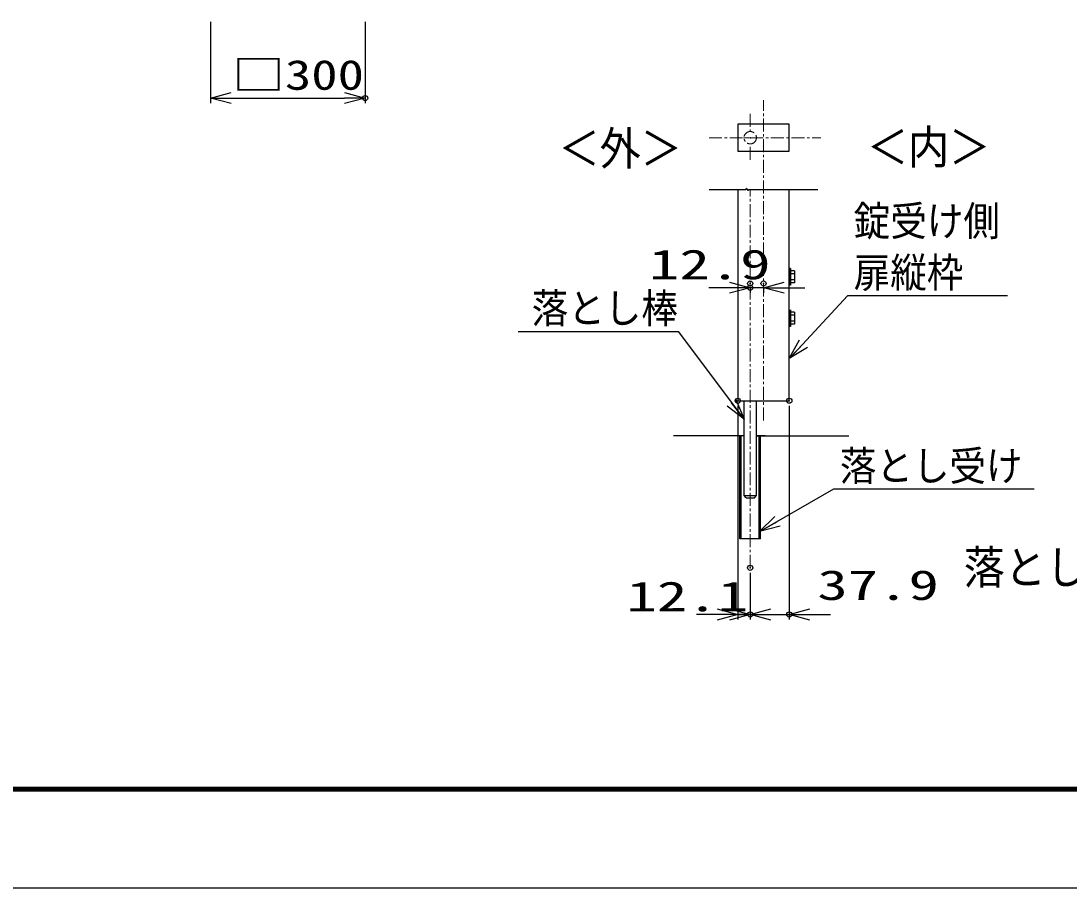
# Model space of a CAD drawing. Units: millimetres, scale not verified. Extents: x -4455 to 4455, y -3150 to 3150.
# Drawn here: x -2177 to -145, y -3150 to -1469 of the extents above; entities that cross this region are included whole.
import ezdxf
from ezdxf.enums import TextEntityAlignment as Align

# ---------------------------------------------------------------- set-up
doc = ezdxf.new("R2010")
doc.units = ezdxf.units.MM
doc.header["$LTSCALE"] = 20
doc.header["$PDMODE"] = 32
doc.header["$PDSIZE"] = 10
doc.linetypes.add('USER1', pattern=[2, 1.25, -0.25, 0.25, -0.25])
for name, color, linetype, lineweight in [('0-0_0', 7, 'Continuous', 25), ('0-4_外形線', 7, 'Continuous', 25), ('0-5_寸法線', 4, 'Continuous', 25), ('0-6_寸法', 4, 'Continuous', 25), ('0-E_軸線', 1, 'USER1', 9), ('1-4_扉縦枠', 7, 'Continuous', 25)]:
    doc.layers.add(name, color=color, linetype=linetype, lineweight=lineweight)
doc.layers.add('0-7_DEFPOINTS', color=7, linetype='Continuous')
doc.styles.add('ＭＳ ゴシック', font='')
doc.styles.get('ＭＳ ゴシック').set_extended_font_data('MS Gothic')

# ---------------------------------------------------------------- blocks, each defined once
blk = doc.blocks.new('_Open30')
at = {"layer": '0-6_寸法'}
blk.add_line((0, 0), (-20, 0), dxfattribs=at)
blk.add_lwpolyline([(-20, 5.36), (0, 0), (-20, -5.36)], dxfattribs=at)

msp = doc.modelspace()

# ---------------------------------------------------------------- linework, layer by layer
at = {"layer": '0-0_0', "color": 4}
for p, q in [((-774.85, -2273.38), (-911.7, -2273.38)), ((-734, -2273.38), (-750.85, -2273.38))]:
    msp.add_line(p, q, dxfattribs=at)
at = {"layer": '0-0_0', "color": 3}
msp.add_lwpolyline([(-4455.34, 3150), (4454.66, 3150), (4454.66, -3150), (-4455.34, -3150)], close=True, dxfattribs=at)
at = {"layer": '0-0_0'}
for points in [[(-4155.34, 2962.5), (4154.66, 2962.5), (4154.66, -2962.5), (-4155.34, -2962.5)], [(-4153.47, 2960.62), (4152.78, 2960.62), (4152.78, -2960.63), (-4153.47, -2960.63)], [(-4151.59, 2958.75), (4150.91, 2958.75), (4150.91, -2958.75), (-4151.59, -2958.75)], [(-4149.72, 2956.87), (4149.03, 2956.87), (4149.03, -2956.88), (-4149.72, -2956.88)], [(-4147.84, 2955), (4147.16, 2955), (4147.16, -2955), (-4147.84, -2955)]]:
    msp.add_lwpolyline(points, close=True, dxfattribs=at)
at = {"layer": '0-4_外形線', "color": 4}
for p, q in [((-842.57, -1795.65), (-771.23, -1795.65)), ((-784.23, -1795.65), (-771.23, -1795.65)), ((-771.23, -1795.65), (-770.25, -1793.55)), ((-766.77, -1797.74), (-770.25, -1793.55)), ((-766.77, -1797.74), (-765.79, -1795.65)), ((-765.79, -1795.65), (-735.05, -1795.65)), ((-765.79, -1795.65), (-631.73, -1795.65)), ((-750.85, -2273.38), (-571.64, -2273.38))]:
    msp.add_line(p, q, dxfattribs=at)
at = {"layer": '0-4_外形線'}
for p, q in [((-787.05, -1795.65), (-787.05, -2205.38)), ((-687.05, -2205.38), (-687.05, -1795.65)), ((-687.05, -1949.38), (-687.05, -1981.38)), ((-685.05, -1949.38), (-687.05, -1949.38)), ((-685.05, -1949.38), (-685.05, -1981.38)), ((-676.75, -1953.83), (-685.05, -1953.83)), ((-676.75, -1959.61), (-685.05, -1959.61)), ((-676.75, -1971.15), (-685.05, -1971.15)), ((-676.75, -1953.83), (-684.75, -1953.83)), ((-676.75, -1959.61), (-684.75, -1959.61)), ((-676.75, -1971.15), (-684.75, -1971.15)), ((-676.75, -1953.83), (-676.75, -1976.93)), ((-685.05, -1981.38), (-687.05, -1981.38)), ((-676.75, -1976.93), (-685.05, -1976.93)), ((-676.75, -1976.93), (-684.75, -1976.93)), ((-687.05, -2029.38), (-687.05, -2061.38)), ((-685.05, -2030.38), (-687.05, -2030.38)), ((-685.05, -2029.38), (-685.05, -2061.38)), ((-676.75, -2033.83), (-685.05, -2033.83)), ((-676.75, -2039.61), (-685.05, -2039.61)), ((-676.75, -2051.15), (-685.05, -2051.15)), ((-676.75, -2033.83), (-684.75, -2033.83)), ((-676.75, -2039.61), (-684.75, -2039.61)), ((-676.75, -2051.15), (-684.75, -2051.15)), ((-676.75, -2033.83), (-676.75, -2056.93)), ((-685.05, -2061.38), (-687.05, -2061.38)), ((-676.75, -2056.93), (-685.05, -2056.93)), ((-676.75, -2056.93), (-684.75, -2056.93)), ((-787.05, -2205.38), (-687.05, -2205.38)), ((-774.85, -2389.38), (-774.85, -2205.38)), ((-750.85, -2389.38), (-750.85, -2205.38)), ((-782.85, -2473.38), (-782.85, -2273.38)), ((-780.45, -2473.38), (-780.45, -2273.38)), ((-745.25, -2473.38), (-745.25, -2273.38)), ((-742.85, -2473.38), (-742.85, -2273.38)), ((-774.85, -2389.38), (-750.85, -2389.38)), ((-770.85, -2393.38), (-774.85, -2389.38)), ((-770.85, -2393.38), (-754.85, -2393.38)), ((-754.85, -2393.38), (-750.85, -2389.38)), ((-742.85, -2473.38), (-782.85, -2473.38))]:
    msp.add_line(p, q, dxfattribs=at)
at = {"layer": '0-5_寸法線'}
for p, q in [((-1809.6, -1471.21), (-1809.6, -1628.83)), ((-1509.6, -1471.21), (-1509.6, -1628.83)), ((-1769.6, -1618.83), (-1549.6, -1618.83)), ((-802.85, -1986.24), (-842.85, -1986.24)), ((-737.05, -1986.24), (-762.85, -1986.24)), ((-762.85, -1988.15), (-762.85, -1996.24)), ((-737.05, -1988.15), (-737.05, -1996.24)), ((-697.05, -1986.24), (-657.05, -1986.24)), ((-787.05, -2215.38), (-787.05, -2629.75)), ((-687.05, -2215.38), (-687.05, -2629.75)), ((-762.85, -2539.25), (-762.85, -2629.75)), ((-762.85, -2539.25), (-762.85, -2629.75)), ((-827.05, -2619.75), (-867.05, -2619.75)), ((-802.85, -2619.75), (-842.85, -2619.75)), ((-787.05, -2619.75), (-762.85, -2619.75)), ((-762.85, -2619.75), (-687.05, -2619.75)), ((-722.85, -2619.75), (-682.85, -2619.75)), ((-647.05, -2619.75), (-607.05, -2619.75))]:
    msp.add_line(p, q, dxfattribs=at)
at = {"layer": '0-5_寸法線', "color": 7}
msp.add_lwpolyline([(-787.05, -1721.55), (-687.05, -1721.55), (-687.05, -1669.55), (-787.05, -1669.55)], close=True, dxfattribs=at)
for points in [[(-263.87, -2002.1), (-574.24, -2002.1), (-685.68, -2122.33)], [(-1213.18, -2071.19), (-902.8, -2071.19), (-776.07, -2239.52)], [(-212.07, -2376.84), (-601.19, -2376.84), (-743.22, -2457.95)]]:
    msp.add_lwpolyline(points, dxfattribs=at)
at = {"layer": '0-7_DEFPOINTS'}
for p in [(-1509.6, -1618.83), (-762.85, -1978.15), (-762.85, -1986.24), (-737.05, -1978.15), (-787.05, -2205.38), (-687.05, -2205.38), (-762.85, -2529.25), (-762.85, -2619.75), (-687.05, -2619.75)]:
    msp.add_point(p, dxfattribs=at)
at = {"layer": '0-E_軸線'}
for p, q in [((-737.05, -2243.5), (-737.05, -1622.51)), ((-762.85, -1649.31), (-762.85, -1682.2)), ((-842.62, -1695.55), (-625.74, -1695.55)), ((-765.55, -1695.55), (-776.2, -1695.55)), ((-764.2, -1695.55), (-761.5, -1695.55)), ((-762.85, -1696.9), (-762.85, -1694.2)), ((-760.15, -1695.55), (-749.5, -1695.55)), ((-762.85, -1738.4), (-762.85, -1708.9)), ((-762.85, -2529.25), (-762.85, -1795.65))]:
    msp.add_line(p, q, dxfattribs=at)
msp.add_circle((-762.85, -1695.55), 12, dxfattribs=at)
at = {"layer": '1-4_扉縦枠', "color": 4}
msp.add_line((-787.05, -2205.38), (-774.85, -2205.38), dxfattribs=at)

# ---------------------------------------------------------------- block references
at = {"layer": '0-5_寸法線', "xscale": 2, "yscale": 2}
for p, rotation in [((-1809.6, -1618.83), 180), ((-737.05, -1986.24), 180), ((-687.05, -2123.79), 226.66562), ((-774.85, -2241.11), 307.40873), ((-744.96, -2458.93), 209.38363), ((-762.85, -2619.75), 180), ((-687.05, -2619.75), 180)]:
    msp.add_blockref('_Open30', p, dxfattribs=dict(at, rotation=rotation))
for p in [(-1509.6, -1618.83), (-762.85, -1986.24), (-787.05, -2619.75), (-762.85, -2619.75)]:
    msp.add_blockref('_Open30', p, dxfattribs=at)

# ---------------------------------------------------------------- texts
at = {"layer": '0-0_0', "color": 2, "style": 'ＭＳ ゴシック', "width": 0.9}
for s, p in [('錠受け側', (-562.24, -1903.2)), ('扉縦枠', (-562.24, -2003.2)), ('落とし棒', (-1186.8, -2072.29)), ('落とし受け', (-589.19, -2377.95))]:
    msp.add_text(s, height=57.77, dxfattribs=at).set_placement(p, align=Align.BOTTOM_LEFT)
at = {"layer": '0-4_外形線', "style": 'ＭＳ ゴシック', "width": 0.9}
for s, p in [('＜外＞', (-1134.62, -1768.3)), ('＜内＞', (-536.57, -1765.69)), ('落とし部', (-348.88, -2580.35))]:
    msp.add_text(s, height=64.96, dxfattribs=at).set_placement(p, align=Align.BOTTOM_LEFT)
at = {"layer": '0-5_寸法線', "color": 2, "style": 'ＭＳ ゴシック'}
for s, width, p in [('□300', 1.3, (-1767.6, -1619.93)), ('12.9', 1.5, (-959.18, -1987.35)), ('37.9', 1.5, (-632.73, -2608.88)), ('12.1', 1.5, (-1002.76, -2630.85))]:
    msp.add_text(s, height=57.77, dxfattribs=dict(at, width=width)).set_placement(p, align=Align.BOTTOM_LEFT)

doc.saveas('drawing.dxf')
